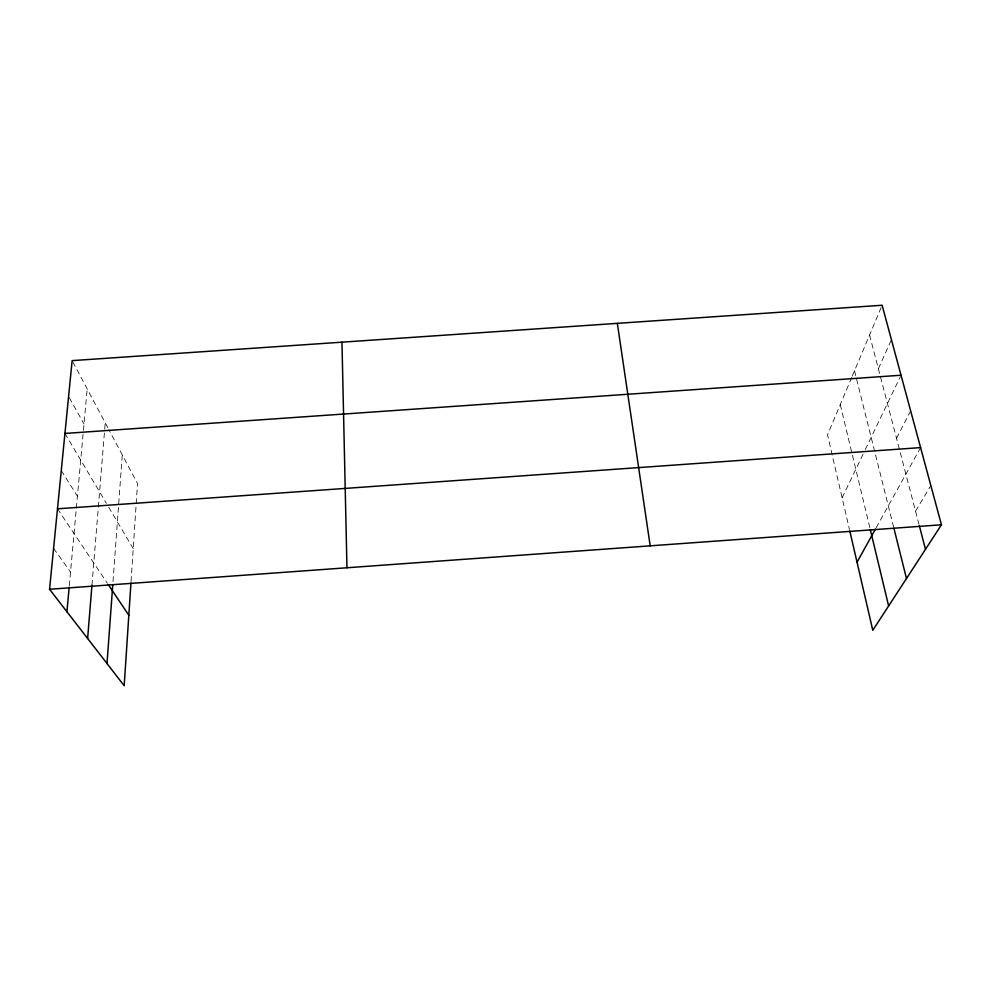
<?xml version="1.0" encoding="UTF-8"?>
<svg xmlns="http://www.w3.org/2000/svg" width="991" height="991" viewBox="0 0 991 991"><rect width="100%" height="100%" fill="white"/><g stroke="black" fill="none" stroke-linecap="round" stroke-linejoin="round"><path stroke-width="0.74" stroke-dasharray="4.96 3.72" d="M131.06 581.494L137.514 483.534L108.849 429.66M112.999 581.568L122.277 454.894M91.952 585.272L98.22 508.631M98.344 507.107L105.219 422.835M69.296 585.755L76.208 509.647M76.344 508.148L87.183 388.918M851.715 377.422L827.535 434.826L849.473 529.578M852.272 376.085L882.114 305.253M878.36 368.751L891.417 339.69M842.115 497.779L863.322 453.667M865.279 449.58L900.385 376.592M896.508 438.295L910.655 410.856M876.168 527.732L920.589 447.61M915.523 511.145L930.846 485.565M53.588 548.37L70.547 572.005M57.49 508.817L107.387 583.29M61.281 470.527L77.434 496.218M64.935 433.451L106.396 503.378M108.676 507.206L133.228 548.605M69.32 397.763L84 423.937M72.851 361.975L108.13 428.298M869.565 335.032L918.979 524.35M854.515 370.783L893.523 526.729M840.269 404.588L869.999 528.364"/><path stroke-width="1.49" d="M130.948 583.03L124.185 685.747L49.55 589.273L72.132 360.625L882.114 305.253L941.45 524.784L872.786 630.301L849.82 531.052M107.003 663.524L112.776 584.603M87.617 638.477L91.952 585.272M66.93 611.744L69.159 587.291M857.029 562.231L875.437 529.058M49.55 589.273L941.45 524.784M64.935 433.451L901.03 375.242M57.49 508.817L920.589 447.61M108.217 584.517L128.83 615.287M919.363 525.825L925.483 549.311M893.894 528.215L906.48 578.533M870.346 529.826L888.63 605.947M617.343 323.351L650.195 545.843M341.969 342.18L346.961 567.769"/></g></svg>
